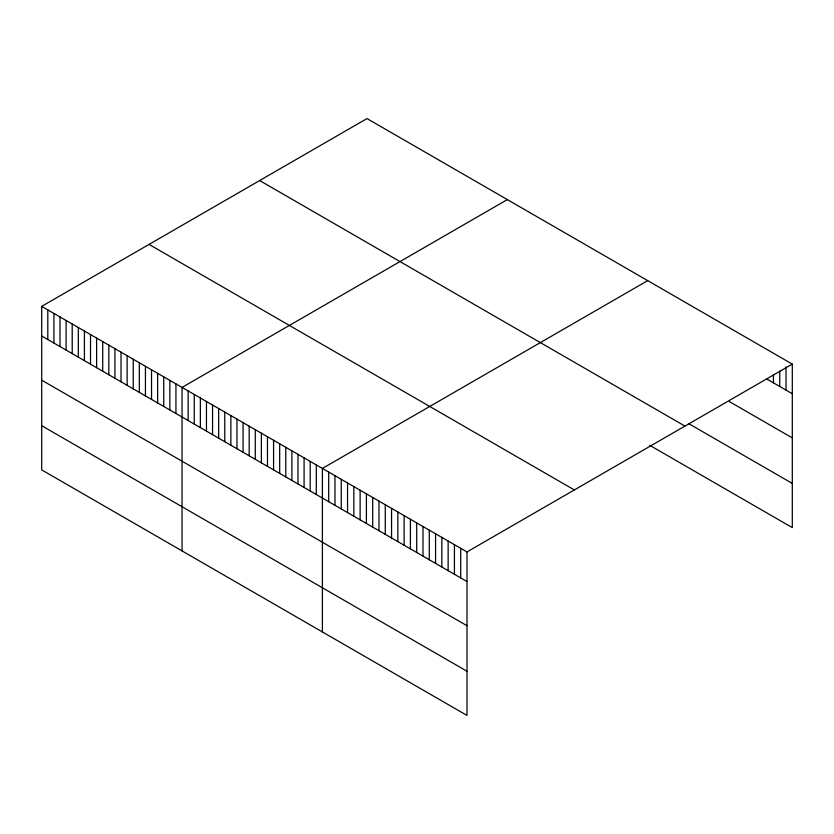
<?xml version="1.0" encoding="UTF-8"?>
<svg xmlns="http://www.w3.org/2000/svg" width="834" height="834" viewBox="0 0 834 834"><rect width="100%" height="100%" fill="white"/><g stroke="black" fill="none" stroke-linecap="round" stroke-linejoin="round"><path stroke-width="1.25" d="M41.7 306.38L466.998 551.92L466.998 715.426L41.7 469.886L41.7 306.38L367.002 118.574L792.3 364.114L792.3 527.62L649.79 445.346M507.353 199.597L182.052 387.414L182.052 550.92M647.695 280.631L322.393 468.437L322.393 631.943M466.998 551.92L792.3 364.114M767.155 379.209L792.3 393.731M729.427 401.613L792.3 437.913M688.561 423.547L792.3 483.439M259.655 180.551L684.954 426.091M149.046 244.404L574.345 489.944M41.7 335.998L466.998 581.538M41.7 380.179L466.998 625.719M41.7 425.705L466.998 671.245M786.014 366.918L786.014 390.103M779.727 371.015L779.727 386.465M773.441 375.112L773.441 382.837M460.712 548.292L460.712 577.91M454.426 544.665L454.426 574.282M448.139 541.037L448.139 570.654M441.853 537.409L441.853 567.016M435.567 533.781L435.567 563.388M429.281 530.143L429.281 559.76M422.994 526.515L422.994 556.132M416.708 522.887L416.708 552.504M410.411 519.259L410.411 548.866M404.125 515.631L404.125 545.238M397.839 512.003L397.839 541.61M391.553 508.365L391.553 537.982M385.266 504.737L385.266 534.354M378.98 501.109L378.98 530.726M372.694 497.481L372.694 527.088M366.407 493.853L366.407 523.46M360.121 490.215L360.121 519.832M353.835 486.587L353.835 516.204M347.549 482.959L347.549 512.576M341.262 479.331L341.262 508.938M334.976 475.703L334.976 505.31M328.69 472.075L328.69 501.682M316.294 464.913L316.294 494.531M310.196 461.39L310.196 491.007M304.087 457.876L304.087 487.483M297.988 454.353L297.988 483.96M291.89 450.829L291.89 480.436M285.781 447.305L285.781 476.912M279.682 443.782L279.682 473.389M273.583 440.258L273.583 469.865M267.474 436.735L267.474 466.342M261.376 433.211L261.376 462.828M255.277 429.687L255.277 459.305M249.168 426.164L249.168 455.781M243.069 422.64L243.069 452.257M236.971 419.116L236.971 448.734M230.862 415.593L230.862 445.21M224.763 412.069L224.763 441.686M218.664 408.545L218.664 438.163M212.555 405.022L212.555 434.639M206.457 401.498L206.457 431.115M200.358 397.985L200.358 427.592M194.249 394.461L194.249 424.068M188.15 390.938L188.15 420.544M175.943 383.89L175.943 413.497M169.844 380.367L169.844 409.974M163.745 376.843L163.745 406.45M157.636 373.319L157.636 402.937M151.538 369.796L151.538 399.413M145.439 366.272L145.439 395.889M139.33 362.748L139.33 392.366M133.231 359.225L133.231 388.842M127.133 355.701L127.133 385.318M121.024 352.177L121.024 381.795M114.925 348.654L114.925 378.271M108.827 345.13L108.827 374.747M102.718 341.606L102.718 371.224M96.619 338.093L96.619 367.7M90.52 334.57L90.52 364.177M84.411 331.046L84.411 360.653M78.313 327.522L78.313 357.129M72.214 323.999L72.214 353.606M66.105 320.475L66.105 350.082M60.006 316.951L60.006 346.558M53.908 313.428L53.908 343.045M47.799 309.904L47.799 339.521"/></g></svg>
